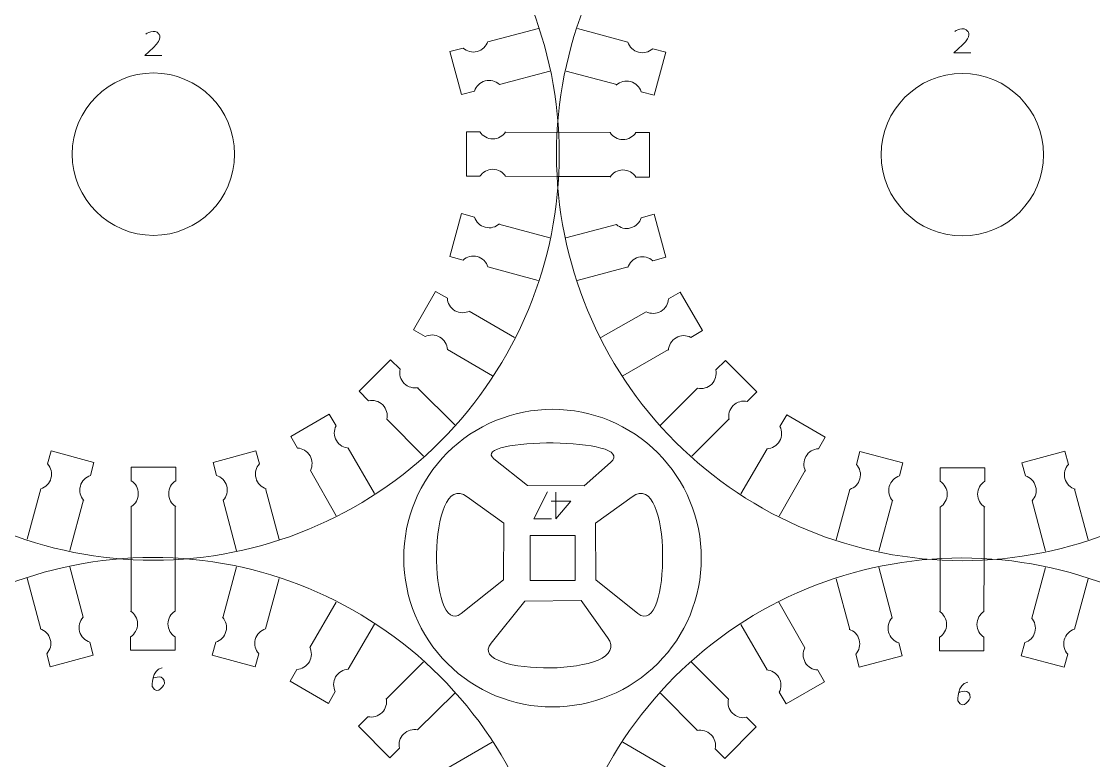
# Model space of a CAD drawing. Header units: centimetres. Extents: x -25 to 25, y -32.5 to 32.5.
# Drawn here: x 11.16 to 18.72, y -1.96 to 3.25 of the extents above; entities that cross this region are included whole.
import ezdxf

# ---------------------------------------------------------------- set-up
doc = ezdxf.new("R2010")
doc.units = ezdxf.units.CM
doc.header["$MEASUREMENT"] = 0
doc.layers.add('Capa 1', color=7, linetype='Continuous')

msp = doc.modelspace()

# ---------------------------------------------------------------- linework, layer by layer
at = {"layer": 'Capa 1', "color": 250, "lineweight": 9}
for points, knots in [([(12.09307, 5.1709), (12.85133, 5.17138), (13.57871, 4.87063), (14.11522, 4.33479), (14.11522, 4.33479), (14.65173, 3.79897), (14.9534, 3.06833), (14.95388, 2.31009), (14.95388, 2.31009), (14.95437, 1.55183), (14.65361, 0.82444), (14.11779, 0.28793), (14.11779, 0.28793), (13.58195, -0.24857), (12.85133, -0.55025), (12.09307, -0.55074), (12.09307, -0.55074), (11.33481, -0.55122), (10.60743, -0.25045), (10.07092, 0.28537), (10.07092, 0.28537), (9.53441, 0.82119), (9.23274, 1.55183), (9.23226, 2.31009), (9.23226, 2.31009), (9.23179, 3.06833), (9.53253, 3.79573), (10.06837, 4.33224), (10.06837, 4.33224), (10.60419, 4.86875), (11.33481, 5.17042), (12.09307, 5.1709)], [0, 0, 0, 0, 0.1111111, 0.1111111, 0.1111111, 0.1111111, 0.2222222, 0.2222222, 0.2222222, 0.2222222, 0.3333333, 0.3333333, 0.3333333, 0.3333333, 0.4444444, 0.4444444, 0.4444444, 0.4444444, 0.5555556, 0.5555556, 0.5555556, 0.5555556, 0.6666667, 0.6666667, 0.6666667, 0.6666667, 0.7777778, 0.7777778, 0.7777778, 0.7777778, 1, 1, 1, 1]), ([(17.7953, 5.16734), (18.55356, 5.16782), (19.28094, 4.86707), (19.81745, 4.33123), (19.81745, 4.33123), (20.35396, 3.79541), (20.65563, 3.06477), (20.65611, 2.30653), (20.65611, 2.30653), (20.6566, 1.54827), (20.35584, 0.82089), (19.82001, 0.28438), (19.82001, 0.28438), (19.28418, -0.25213), (18.55356, -0.5538), (17.7953, -0.5543), (17.7953, -0.5543), (17.03704, -0.55478), (16.30966, -0.25401), (15.77315, 0.28181), (15.77315, 0.28181), (15.23664, 0.81763), (14.93497, 1.54827), (14.93449, 2.30653), (14.93449, 2.30653), (14.93401, 3.06477), (15.23476, 3.79217), (15.7706, 4.32868), (15.7706, 4.32868), (16.30642, 4.86519), (17.03704, 5.16686), (17.7953, 5.16734)], [0, 0, 0, 0, 0.1111111, 0.1111111, 0.1111111, 0.1111111, 0.2222222, 0.2222222, 0.2222222, 0.2222222, 0.3333333, 0.3333333, 0.3333333, 0.3333333, 0.4444444, 0.4444444, 0.4444444, 0.4444444, 0.5555556, 0.5555556, 0.5555556, 0.5555556, 0.6666667, 0.6666667, 0.6666667, 0.6666667, 0.7777778, 0.7777778, 0.7777778, 0.7777778, 1, 1, 1, 1]), ([(14.45078, 3.10486), (14.43998, 3.07106), (14.41276, 3.04328), (14.37594, 3.03342), (14.37594, 3.03342), (14.33913, 3.02355), (14.30166, 3.034), (14.27542, 3.05788)], [0, 0, 0, 0, 0.3333333, 0.3333333, 0.3333333, 0.3333333, 1, 1, 1, 1]), ([(15.43721, 3.09988), (15.448, 3.06608), (15.47523, 3.0383), (15.51205, 3.02843), (15.51205, 3.02843), (15.54886, 3.01857), (15.58633, 3.02901), (15.61257, 3.05289)], [0, 0, 0, 0, 0.3333333, 0.3333333, 0.3333333, 0.3333333, 1, 1, 1, 1]), ([(14.35653, 2.75507), (14.35653, 2.75507), (14.26452, 2.73029), (14.26452, 2.73029), (14.26452, 2.73029), (14.26452, 2.73029), (14.18335, 3.03321), (14.18335, 3.03321), (14.18335, 3.03321), (14.18335, 3.03321), (14.27542, 3.05788), (14.27542, 3.05788)], [0, 0, 0, 0, 0.25, 0.25, 0.25, 0.25, 0.5, 0.5, 0.5, 0.5, 1, 1, 1, 1]), ([(15.61259, 3.05289), (15.61259, 3.05289), (15.70466, 3.02833), (15.70466, 3.02833), (15.70466, 3.02833), (15.70466, 3.02833), (15.6235, 2.72542), (15.6235, 2.72542), (15.6235, 2.72542), (15.6235, 2.72542), (15.53143, 2.75009), (15.53143, 2.75009)], [0, 0, 0, 0, 0.25, 0.25, 0.25, 0.25, 0.5, 0.5, 0.5, 0.5, 1, 1, 1, 1]), ([(11.52091, 2.31007), (11.52091, 1.99408), (11.77707, 1.73792), (12.09306, 1.73792), (12.09306, 1.73792), (12.40906, 1.73791), (12.66523, 1.99408), (12.66523, 2.31007), (12.66523, 2.31007), (12.66524, 2.62607), (12.40906, 2.88223), (12.09307, 2.88223), (12.09307, 2.88223), (11.77707, 2.88224), (11.52091, 2.62607), (11.52091, 2.31007)], [0, 0, 0, 0, 0.2, 0.2, 0.2, 0.2, 0.4, 0.4, 0.4, 0.4, 0.6, 0.6, 0.6, 0.6, 1, 1, 1, 1]), ([(17.22313, 2.30651), (17.22313, 1.99052), (17.47929, 1.73437), (17.79529, 1.73437), (17.79529, 1.73437), (18.11128, 1.73435), (18.36745, 1.99052), (18.36745, 2.30651), (18.36745, 2.30651), (18.36746, 2.62252), (18.11128, 2.87867), (17.7953, 2.87867), (17.7953, 2.87867), (17.47929, 2.87868), (17.22313, 2.62252), (17.22313, 2.30651)], [0, 0, 0, 0, 0.2, 0.2, 0.2, 0.2, 0.4, 0.4, 0.4, 0.4, 0.6, 0.6, 0.6, 0.6, 1, 1, 1, 1]), ([(14.53191, 2.80206), (14.50566, 2.82594), (14.4682, 2.83638), (14.43138, 2.82652), (14.43138, 2.82652), (14.39457, 2.81665), (14.36734, 2.78887), (14.35655, 2.75507)], [0, 0, 0, 0, 0.3333333, 0.3333333, 0.3333333, 0.3333333, 1, 1, 1, 1]), ([(15.35608, 2.79707), (15.38232, 2.82095), (15.41979, 2.8314), (15.45661, 2.82153), (15.45661, 2.82153), (15.49342, 2.81167), (15.52065, 2.78389), (15.53143, 2.75009)], [0, 0, 0, 0, 0.3333333, 0.3333333, 0.3333333, 0.3333333, 1, 1, 1, 1]), ([(14.39458, 2.15408), (14.39458, 2.15408), (14.29929, 2.15396), (14.29929, 2.15396), (14.29929, 2.15396), (14.29929, 2.15396), (14.29929, 2.46756), (14.29929, 2.46756), (14.29929, 2.46756), (14.29929, 2.46756), (14.3946, 2.46756), (14.3946, 2.46756)], [0, 0, 0, 0, 0.25, 0.25, 0.25, 0.25, 0.5, 0.5, 0.5, 0.5, 1, 1, 1, 1]), ([(14.57614, 2.46756), (14.55697, 2.43771), (14.52348, 2.41792), (14.48537, 2.41792), (14.48537, 2.41792), (14.44726, 2.41792), (14.41376, 2.43771), (14.3946, 2.46756)], [0, 0, 0, 0, 0.3333333, 0.3333333, 0.3333333, 0.3333333, 1, 1, 1, 1]), ([(15.31223, 2.46253), (15.3314, 2.43267), (15.36489, 2.41288), (15.403, 2.41288), (15.403, 2.41288), (15.44111, 2.41288), (15.47461, 2.43267), (15.49377, 2.46253)], [0, 0, 0, 0, 0.3333333, 0.3333333, 0.3333333, 0.3333333, 1, 1, 1, 1]), ([(15.49379, 2.46253), (15.49379, 2.46253), (15.58908, 2.46264), (15.58908, 2.46264), (15.58908, 2.46264), (15.58908, 2.46264), (15.58908, 2.14904), (15.58908, 2.14904), (15.58908, 2.14904), (15.58908, 2.14904), (15.49377, 2.14904), (15.49377, 2.14904)], [0, 0, 0, 0, 0.25, 0.25, 0.25, 0.25, 0.5, 0.5, 0.5, 0.5, 1, 1, 1, 1]), ([(14.57614, 2.15408), (14.55697, 2.18393), (14.52348, 2.20372), (14.48537, 2.20372), (14.48537, 2.20372), (14.44726, 2.20372), (14.41376, 2.18393), (14.3946, 2.15408)], [0, 0, 0, 0, 0.3333333, 0.3333333, 0.3333333, 0.3333333, 1, 1, 1, 1]), ([(15.31223, 2.14904), (15.3314, 2.1789), (15.36489, 2.19869), (15.403, 2.19869), (15.403, 2.19869), (15.44111, 2.19869), (15.47461, 2.1789), (15.49377, 2.14904)], [0, 0, 0, 0, 0.3333333, 0.3333333, 0.3333333, 0.3333333, 1, 1, 1, 1]), ([(14.27578, 1.56372), (14.27578, 1.56372), (14.18371, 1.58827), (14.18371, 1.58827), (14.18371, 1.58827), (14.18371, 1.58827), (14.26487, 1.89119), (14.26487, 1.89119), (14.26487, 1.89119), (14.26487, 1.89119), (14.35694, 1.86652), (14.35694, 1.86652)], [0, 0, 0, 0, 0.25, 0.25, 0.25, 0.25, 0.5, 0.5, 0.5, 0.5, 1, 1, 1, 1]), ([(14.53229, 1.81953), (14.50605, 1.79565), (14.46858, 1.78521), (14.43176, 1.79507), (14.43176, 1.79507), (14.39495, 1.80494), (14.36772, 1.83272), (14.35694, 1.86652)], [0, 0, 0, 0, 0.3333333, 0.3333333, 0.3333333, 0.3333333, 1, 1, 1, 1]), ([(15.35646, 1.81455), (15.38271, 1.79067), (15.42017, 1.78022), (15.45699, 1.79009), (15.45699, 1.79009), (15.4938, 1.79995), (15.52103, 1.82773), (15.53182, 1.86153)], [0, 0, 0, 0, 0.3333333, 0.3333333, 0.3333333, 0.3333333, 1, 1, 1, 1]), ([(15.53184, 1.86154), (15.53184, 1.86154), (15.62385, 1.88631), (15.62385, 1.88631), (15.62385, 1.88631), (15.62385, 1.88631), (15.70502, 1.5834), (15.70502, 1.5834), (15.70502, 1.5834), (15.70502, 1.5834), (15.61295, 1.55873), (15.61295, 1.55873)], [0, 0, 0, 0, 0.25, 0.25, 0.25, 0.25, 0.5, 0.5, 0.5, 0.5, 1, 1, 1, 1]), ([(14.45116, 1.51673), (14.44037, 1.55053), (14.41314, 1.57831), (14.37632, 1.58817), (14.37632, 1.58817), (14.33952, 1.59804), (14.30204, 1.58759), (14.2758, 1.56371)], [0, 0, 0, 0, 0.3333333, 0.3333333, 0.3333333, 0.3333333, 1, 1, 1, 1]), ([(15.4376, 1.51174), (15.44839, 1.54554), (15.47561, 1.57332), (15.51243, 1.58319), (15.51243, 1.58319), (15.54924, 1.59305), (15.58672, 1.58261), (15.61295, 1.55873)], [0, 0, 0, 0, 0.3333333, 0.3333333, 0.3333333, 0.3333333, 1, 1, 1, 1]), ([(14.00823, 1.02423), (14.00823, 1.02423), (13.92565, 1.07177), (13.92565, 1.07177), (13.92565, 1.07177), (13.92565, 1.07177), (14.08245, 1.34336), (14.08245, 1.34336), (14.08245, 1.34336), (14.08245, 1.34336), (14.16499, 1.2957), (14.16499, 1.2957)], [0, 0, 0, 0, 0.25, 0.25, 0.25, 0.25, 0.5, 0.5, 0.5, 0.5, 1, 1, 1, 1]), ([(14.32221, 1.20493), (14.29068, 1.18866), (14.25179, 1.18827), (14.21878, 1.20732), (14.21878, 1.20732), (14.18578, 1.22638), (14.16666, 1.26026), (14.16499, 1.2957)], [0, 0, 0, 0, 0.3333333, 0.3333333, 0.3333333, 0.3333333, 1, 1, 1, 1]), ([(15.56689, 1.20009), (15.59843, 1.18382), (15.63732, 1.18343), (15.67033, 1.20249), (15.67033, 1.20249), (15.70333, 1.22154), (15.72245, 1.25542), (15.72412, 1.29086)], [0, 0, 0, 0, 0.3333333, 0.3333333, 0.3333333, 0.3333333, 1, 1, 1, 1]), ([(15.72413, 1.29087), (15.72413, 1.29087), (15.8066, 1.33862), (15.8066, 1.33862), (15.8066, 1.33862), (15.8066, 1.33862), (15.9634, 1.06703), (15.9634, 1.06703), (15.9634, 1.06703), (15.9634, 1.06703), (15.88086, 1.01938), (15.88086, 1.01938)], [0, 0, 0, 0, 0.25, 0.25, 0.25, 0.25, 0.5, 0.5, 0.5, 0.5, 1, 1, 1, 1]), ([(14.16547, 0.93344), (14.1638, 0.96889), (14.14469, 1.00277), (14.11168, 1.02182), (14.11168, 1.02182), (14.07868, 1.04088), (14.03978, 1.04049), (14.00825, 1.02421)], [0, 0, 0, 0, 0.3333333, 0.3333333, 0.3333333, 0.3333333, 1, 1, 1, 1]), ([(15.72364, 0.92861), (15.72531, 0.96405), (15.74442, 0.99793), (15.77743, 1.01699), (15.77743, 1.01699), (15.81043, 1.03604), (15.84933, 1.03565), (15.88086, 1.01938)], [0, 0, 0, 0, 0.3333333, 0.3333333, 0.3333333, 0.3333333, 1, 1, 1, 1]), ([(13.61017, 0.57236), (13.61017, 0.57236), (13.54271, 0.63966), (13.54271, 0.63966), (13.54271, 0.63966), (13.54271, 0.63966), (13.76446, 0.86141), (13.76446, 0.86141), (13.76446, 0.86141), (13.76446, 0.86141), (13.83185, 0.79401), (13.83185, 0.79401)], [0, 0, 0, 0, 0.25, 0.25, 0.25, 0.25, 0.5, 0.5, 0.5, 0.5, 1, 1, 1, 1]), ([(16.05758, 0.78942), (16.05758, 0.78942), (16.12488, 0.85689), (16.12488, 0.85689), (16.12488, 0.85689), (16.12488, 0.85689), (16.34662, 0.63514), (16.34662, 0.63514), (16.34662, 0.63514), (16.34662, 0.63514), (16.27923, 0.56774), (16.27923, 0.56774)], [0, 0, 0, 0, 0.25, 0.25, 0.25, 0.25, 0.5, 0.5, 0.5, 0.5, 1, 1, 1, 1]), ([(13.96022, 0.66564), (13.92556, 0.65809), (13.88788, 0.66777), (13.86093, 0.69473), (13.86093, 0.69473), (13.83399, 0.72167), (13.82429, 0.75935), (13.83185, 0.79401)], [0, 0, 0, 0, 0.3333333, 0.3333333, 0.3333333, 0.3333333, 1, 1, 1, 1]), ([(15.92919, 0.66104), (15.96386, 0.65348), (16.00153, 0.66317), (16.02848, 0.69012), (16.02848, 0.69012), (16.05543, 0.71707), (16.06512, 0.75475), (16.05756, 0.78941)], [0, 0, 0, 0, 0.3333333, 0.3333333, 0.3333333, 0.3333333, 1, 1, 1, 1]), ([(13.73856, 0.44397), (13.74611, 0.47864), (13.73642, 0.51631), (13.70947, 0.54327), (13.70947, 0.54327), (13.68253, 0.57021), (13.64485, 0.57991), (13.61019, 0.57234)], [0, 0, 0, 0, 0.3333333, 0.3333333, 0.3333333, 0.3333333, 1, 1, 1, 1]), ([(16.15086, 0.43937), (16.1433, 0.47404), (16.15299, 0.51171), (16.17994, 0.53866), (16.17994, 0.53866), (16.20689, 0.56561), (16.24457, 0.5753), (16.27923, 0.56774)], [0, 0, 0, 0, 0.3333333, 0.3333333, 0.3333333, 0.3333333, 1, 1, 1, 1]), ([(13.10872, 0.23892), (13.10872, 0.23892), (13.06098, 0.32138), (13.06098, 0.32138), (13.06098, 0.32138), (13.06098, 0.32138), (13.33256, 0.47818), (13.33256, 0.47818), (13.33256, 0.47818), (13.33256, 0.47818), (13.38022, 0.39564), (13.38022, 0.39564)], [0, 0, 0, 0, 0.25, 0.25, 0.25, 0.25, 0.5, 0.5, 0.5, 0.5, 1, 1, 1, 1]), ([(13.85787, -0.53625), (13.85769, -0.25828), (13.96795, 0.00838), (14.16438, 0.20506), (14.16438, 0.20506), (14.36081, 0.40174), (14.62866, 0.51234), (14.90663, 0.51251), (14.90663, 0.51251), (15.18461, 0.51269), (15.45127, 0.40243), (15.64795, 0.206), (15.64795, 0.206), (15.84463, 0.00957), (15.95523, -0.25828), (15.9554, -0.53625), (15.9554, -0.53625), (15.95558, -0.81423), (15.84532, -1.08089), (15.64889, -1.27757), (15.64889, -1.27757), (15.45246, -1.47425), (15.18461, -1.58485), (14.90663, -1.58502), (14.90663, -1.58502), (14.62866, -1.5852), (14.362, -1.47494), (14.16532, -1.27851), (14.16532, -1.27851), (13.96864, -1.08208), (13.85804, -0.81423), (13.85787, -0.53625)], [0, 0, 0, 0, 0.1111111, 0.1111111, 0.1111111, 0.1111111, 0.2222222, 0.2222222, 0.2222222, 0.2222222, 0.3333333, 0.3333333, 0.3333333, 0.3333333, 0.4444444, 0.4444444, 0.4444444, 0.4444444, 0.5555556, 0.5555556, 0.5555556, 0.5555556, 0.6666667, 0.6666667, 0.6666667, 0.6666667, 0.7777778, 0.7777778, 0.7777778, 0.7777778, 1, 1, 1, 1]), ([(16.50944, 0.39136), (16.50944, 0.39136), (16.55699, 0.47394), (16.55699, 0.47394), (16.55699, 0.47394), (16.55699, 0.47394), (16.82857, 0.31714), (16.82857, 0.31714), (16.82857, 0.31714), (16.82857, 0.31714), (16.78092, 0.2346), (16.78092, 0.2346)], [0, 0, 0, 0, 0.25, 0.25, 0.25, 0.25, 0.5, 0.5, 0.5, 0.5, 1, 1, 1, 1]), ([(13.47099, 0.23842), (13.43555, 0.2401), (13.40167, 0.2592), (13.38261, 0.29221), (13.38261, 0.29221), (13.36356, 0.32521), (13.36394, 0.36412), (13.38022, 0.39564)], [0, 0, 0, 0, 0.3333333, 0.3333333, 0.3333333, 0.3333333, 1, 1, 1, 1]), ([(16.41866, 0.23412), (16.4541, 0.2358), (16.48798, 0.25491), (16.50704, 0.28792), (16.50704, 0.28792), (16.52609, 0.32092), (16.52571, 0.35982), (16.50943, 0.39134)], [0, 0, 0, 0, 0.3333333, 0.3333333, 0.3333333, 0.3333333, 1, 1, 1, 1]), ([(15.12887, -0.02712), (15.12887, -0.02712), (15.3155, 0.13779), (15.3155, 0.13779), (15.3155, 0.13779), (15.5217, 0.32), (14.30698, 0.31274), (14.49369, 0.16403), (14.49369, 0.16403), (14.49369, 0.16403), (14.73099, -0.02498), (14.73099, -0.02498), (14.73099, -0.02498), (14.73099, -0.02498), (15.12887, -0.02712), (15.12887, -0.02712)], [0, 0, 0, 0, 0.2, 0.2, 0.2, 0.2, 0.4, 0.4, 0.4, 0.4, 0.6, 0.6, 0.6, 0.6, 1, 1, 1, 1]), ([(13.1995, 0.08168), (13.21578, 0.11321), (13.21617, 0.1521), (13.19711, 0.18511), (13.19711, 0.18511), (13.17806, 0.21811), (13.14417, 0.23723), (13.10873, 0.2389)], [0, 0, 0, 0, 0.3333333, 0.3333333, 0.3333333, 0.3333333, 1, 1, 1, 1]), ([(16.69015, 0.07738), (16.67387, 0.10891), (16.67348, 0.14781), (16.69254, 0.18082), (16.69254, 0.18082), (16.71159, 0.21382), (16.74548, 0.23293), (16.78092, 0.2346)], [0, 0, 0, 0, 0.3333333, 0.3333333, 0.3333333, 0.3333333, 1, 1, 1, 1]), ([(11.34671, 0.12737), (11.34671, 0.12737), (11.37126, 0.21945), (11.37126, 0.21945), (11.37126, 0.21945), (11.37126, 0.21945), (11.67418, 0.13828), (11.67418, 0.13828), (11.67418, 0.13828), (11.67418, 0.13828), (11.64951, 0.04622), (11.64951, 0.04622)], [0, 0, 0, 0, 0.25, 0.25, 0.25, 0.25, 0.5, 0.5, 0.5, 0.5, 1, 1, 1, 1]), ([(12.53806, 0.04662), (12.53806, 0.04662), (12.51328, 0.13863), (12.51328, 0.13863), (12.51328, 0.13863), (12.51328, 0.13863), (12.8162, 0.2198), (12.8162, 0.2198), (12.8162, 0.2198), (12.8162, 0.2198), (12.84087, 0.12774), (12.84087, 0.12774)], [0, 0, 0, 0, 0.25, 0.25, 0.25, 0.25, 0.5, 0.5, 0.5, 0.5, 1, 1, 1, 1]), ([(17.04894, 0.12382), (17.04894, 0.12382), (17.07349, 0.21589), (17.07349, 0.21589), (17.07349, 0.21589), (17.07349, 0.21589), (17.3764, 0.13472), (17.3764, 0.13472), (17.3764, 0.13472), (17.3764, 0.13472), (17.35173, 0.04266), (17.35173, 0.04266)], [0, 0, 0, 0, 0.25, 0.25, 0.25, 0.25, 0.5, 0.5, 0.5, 0.5, 1, 1, 1, 1]), ([(18.24028, 0.04306), (18.24028, 0.04306), (18.21551, 0.13508), (18.21551, 0.13508), (18.21551, 0.13508), (18.21551, 0.13508), (18.51842, 0.21624), (18.51842, 0.21624), (18.51842, 0.21624), (18.51842, 0.21624), (18.54309, 0.12418), (18.54309, 0.12418)], [0, 0, 0, 0, 0.25, 0.25, 0.25, 0.25, 0.5, 0.5, 0.5, 0.5, 1, 1, 1, 1]), ([(11.29972, -0.048), (11.33352, -0.03721), (11.3613, -0.00999), (11.37117, 0.02683), (11.37117, 0.02683), (11.38103, 0.06364), (11.37059, 0.10112), (11.34671, 0.12735)], [0, 0, 0, 0, 0.3333333, 0.3333333, 0.3333333, 0.3333333, 1, 1, 1, 1]), ([(11.93707, 0.00857), (11.93707, 0.00857), (11.93695, 0.10387), (11.93695, 0.10387), (11.93695, 0.10387), (11.93695, 0.10387), (12.25055, 0.10387), (12.25055, 0.10387), (12.25055, 0.10387), (12.25055, 0.10387), (12.25055, 0.00855), (12.25055, 0.00855)], [0, 0, 0, 0, 0.25, 0.25, 0.25, 0.25, 0.5, 0.5, 0.5, 0.5, 1, 1, 1, 1]), ([(12.88785, -0.04762), (12.85405, -0.03683), (12.82627, -0.0096), (12.81641, 0.02721), (12.81641, 0.02721), (12.80654, 0.06402), (12.81699, 0.1015), (12.84087, 0.12774)], [0, 0, 0, 0, 0.3333333, 0.3333333, 0.3333333, 0.3333333, 1, 1, 1, 1]), ([(14.56332, -0.29081), (14.56332, -0.29081), (14.3047, -0.10418), (14.3047, -0.10418), (14.3047, -0.10418), (14.01896, 0.10202), (14.03034, -1.11271), (14.26355, -0.92599), (14.26355, -0.92599), (14.26355, -0.92599), (14.55996, -0.68869), (14.55996, -0.68869), (14.55996, -0.68869), (14.55996, -0.68869), (14.56332, -0.29081), (14.56332, -0.29081)], [0, 0, 0, 0, 0.2, 0.2, 0.2, 0.2, 0.4, 0.4, 0.4, 0.4, 0.6, 0.6, 0.6, 0.6, 1, 1, 1, 1]), ([(15.20892, -0.29081), (15.20892, -0.29081), (15.46754, -0.10418), (15.46754, -0.10418), (15.46754, -0.10418), (15.75328, 0.10202), (15.7419, -1.11271), (15.50869, -0.92599), (15.50869, -0.92599), (15.50869, -0.92599), (15.21228, -0.68869), (15.21228, -0.68869), (15.21228, -0.68869), (15.21228, -0.68869), (15.20892, -0.29081), (15.20892, -0.29081)], [0, 0, 0, 0, 0.2, 0.2, 0.2, 0.2, 0.4, 0.4, 0.4, 0.4, 0.6, 0.6, 0.6, 0.6, 1, 1, 1, 1]), ([(17.00194, -0.05156), (17.03575, -0.04077), (17.06353, -0.01354), (17.07339, 0.02327), (17.07339, 0.02327), (17.08325, 0.06008), (17.07281, 0.09756), (17.04893, 0.12379)], [0, 0, 0, 0, 0.3333333, 0.3333333, 0.3333333, 0.3333333, 1, 1, 1, 1]), ([(17.63929, 0.00502), (17.63929, 0.00502), (17.63918, 0.10031), (17.63918, 0.10031), (17.63918, 0.10031), (17.63918, 0.10031), (17.95278, 0.10031), (17.95278, 0.10031), (17.95278, 0.10031), (17.95278, 0.10031), (17.95278, 0.005), (17.95278, 0.005)], [0, 0, 0, 0, 0.25, 0.25, 0.25, 0.25, 0.5, 0.5, 0.5, 0.5, 1, 1, 1, 1]), ([(18.59008, -0.05118), (18.55628, -0.04039), (18.5285, -0.01316), (18.51863, 0.02366), (18.51863, 0.02366), (18.50877, 0.06046), (18.51921, 0.09794), (18.54309, 0.12418)], [0, 0, 0, 0, 0.3333333, 0.3333333, 0.3333333, 0.3333333, 1, 1, 1, 1]), ([(11.60252, -0.12914), (11.57864, -0.10289), (11.5682, -0.06543), (11.57806, -0.02861), (11.57806, -0.02861), (11.58793, 0.0082), (11.61571, 0.03544), (11.64951, 0.04622)], [0, 0, 0, 0, 0.3333333, 0.3333333, 0.3333333, 0.3333333, 1, 1, 1, 1]), ([(11.93707, -0.17299), (11.96693, -0.15382), (11.98671, -0.12033), (11.98671, -0.08221), (11.98671, -0.08221), (11.98671, -0.04411), (11.96693, -0.01061), (11.93707, 0.00855)], [0, 0, 0, 0, 0.3333333, 0.3333333, 0.3333333, 0.3333333, 1, 1, 1, 1]), ([(12.25055, -0.17299), (12.2207, -0.15382), (12.20091, -0.12033), (12.20091, -0.08221), (12.20091, -0.08221), (12.20091, -0.04411), (12.2207, -0.01061), (12.25055, 0.00855)], [0, 0, 0, 0, 0.3333333, 0.3333333, 0.3333333, 0.3333333, 1, 1, 1, 1]), ([(12.58505, -0.12876), (12.60893, -0.10251), (12.61937, -0.06504), (12.60951, -0.02823), (12.60951, -0.02823), (12.59965, 0.00858), (12.57186, 0.03582), (12.53806, 0.0466)], [0, 0, 0, 0, 0.3333333, 0.3333333, 0.3333333, 0.3333333, 1, 1, 1, 1]), ([(17.30475, -0.1327), (17.28087, -0.10645), (17.27042, -0.06898), (17.28029, -0.03217), (17.28029, -0.03217), (17.29015, 0.00464), (17.31793, 0.03188), (17.35173, 0.04266)], [0, 0, 0, 0, 0.3333333, 0.3333333, 0.3333333, 0.3333333, 1, 1, 1, 1]), ([(17.63929, -0.17655), (17.66915, -0.15737), (17.68894, -0.12389), (17.68894, -0.08577), (17.68894, -0.08577), (17.68894, -0.04766), (17.66915, -0.01417), (17.63929, 0.005)], [0, 0, 0, 0, 0.3333333, 0.3333333, 0.3333333, 0.3333333, 1, 1, 1, 1]), ([(17.95278, -0.17655), (17.92292, -0.15737), (17.90314, -0.12389), (17.90314, -0.08577), (17.90314, -0.08577), (17.90314, -0.04766), (17.92292, -0.01417), (17.95278, 0.005)], [0, 0, 0, 0, 0.3333333, 0.3333333, 0.3333333, 0.3333333, 1, 1, 1, 1]), ([(18.28728, -0.13232), (18.31115, -0.10607), (18.3216, -0.0686), (18.31173, -0.03178), (18.31173, -0.03178), (18.30187, 0.00502), (18.27409, 0.03226), (18.24029, 0.04304)], [0, 0, 0, 0, 0.3333333, 0.3333333, 0.3333333, 0.3333333, 1, 1, 1, 1]), ([(15.06531, -0.69493), (15.06531, -0.69493), (14.74795, -0.69493), (14.74795, -0.69493), (14.74795, -0.69493), (14.74795, -0.69493), (14.74795, -0.37758), (14.74795, -0.37758), (14.74795, -0.37758), (14.74795, -0.37758), (15.06531, -0.37758), (15.06531, -0.37758), (15.06531, -0.37758), (15.06531, -0.37758), (15.06531, -0.69493), (15.06531, -0.69493)], [0, 0, 0, 0, 0.2, 0.2, 0.2, 0.2, 0.4, 0.4, 0.4, 0.4, 0.6, 0.6, 0.6, 0.6, 1, 1, 1, 1]), ([(12.08951, -0.53133), (12.84777, -0.53085), (13.57516, -0.8316), (14.11167, -1.36744), (14.11167, -1.36744), (14.64817, -1.90326), (14.94984, -2.6339), (14.95032, -3.39214), (14.95032, -3.39214), (14.95082, -4.1504), (14.65005, -4.87778), (14.11423, -5.41429), (14.11423, -5.41429), (13.57839, -5.9508), (12.84777, -6.25247), (12.08951, -6.25297), (12.08951, -6.25297), (11.33126, -6.25344), (10.60387, -5.95268), (10.06736, -5.41686), (10.06736, -5.41686), (9.53086, -4.88103), (9.22918, -4.1504), (9.22871, -3.39214), (9.22871, -3.39214), (9.22823, -2.6339), (9.52898, -1.9065), (10.06481, -1.36999), (10.06481, -1.36999), (10.60064, -0.83348), (11.33126, -0.53181), (12.08951, -0.53133)], [0, 0, 0, 0, 0.1111111, 0.1111111, 0.1111111, 0.1111111, 0.2222222, 0.2222222, 0.2222222, 0.2222222, 0.3333333, 0.3333333, 0.3333333, 0.3333333, 0.4444444, 0.4444444, 0.4444444, 0.4444444, 0.5555556, 0.5555556, 0.5555556, 0.5555556, 0.6666667, 0.6666667, 0.6666667, 0.6666667, 0.7777778, 0.7777778, 0.7777778, 0.7777778, 1, 1, 1, 1]), ([(17.79174, -0.53489), (18.55, -0.53441), (19.27738, -0.83516), (19.81389, -1.37099), (19.81389, -1.37099), (20.3504, -1.90682), (20.65207, -2.63745), (20.65255, -3.3957), (20.65255, -3.3957), (20.65304, -4.15396), (20.35228, -4.88134), (19.81646, -5.41785), (19.81646, -5.41785), (19.28062, -5.95436), (18.55, -6.25603), (17.79174, -6.25652), (17.79174, -6.25652), (17.03348, -6.257), (16.3061, -5.95624), (15.76959, -5.42042), (15.76959, -5.42042), (15.23308, -4.88459), (14.93141, -4.15396), (14.93093, -3.3957), (14.93093, -3.3957), (14.93045, -2.63745), (15.2312, -1.91005), (15.76704, -1.37354), (15.76704, -1.37354), (16.30286, -0.83704), (17.03348, -0.53536), (17.79174, -0.53489)], [0, 0, 0, 0, 0.1111111, 0.1111111, 0.1111111, 0.1111111, 0.2222222, 0.2222222, 0.2222222, 0.2222222, 0.3333333, 0.3333333, 0.3333333, 0.3333333, 0.4444444, 0.4444444, 0.4444444, 0.4444444, 0.5555556, 0.5555556, 0.5555556, 0.5555556, 0.6666667, 0.6666667, 0.6666667, 0.6666667, 0.7777778, 0.7777778, 0.7777778, 0.7777778, 1, 1, 1, 1]), ([(15.10836, -0.83586), (15.10836, -0.83586), (15.29499, -1.09447), (15.29499, -1.09447), (15.29499, -1.09447), (15.50119, -1.38022), (14.28647, -1.36883), (14.47318, -1.13562), (14.47318, -1.13562), (14.47318, -1.13562), (14.71049, -0.83921), (14.71049, -0.83921), (14.71049, -0.83921), (14.71049, -0.83921), (15.10836, -0.83586), (15.10836, -0.83586)], [0, 0, 0, 0, 0.2, 0.2, 0.2, 0.2, 0.4, 0.4, 0.4, 0.4, 0.6, 0.6, 0.6, 0.6, 1, 1, 1, 1]), ([(11.59754, -0.95331), (11.57366, -0.97955), (11.56321, -1.01702), (11.57308, -1.05384), (11.57308, -1.05384), (11.58294, -1.09065), (11.61072, -1.11788), (11.64452, -1.12866)], [0, 0, 0, 0, 0.3333333, 0.3333333, 0.3333333, 0.3333333, 1, 1, 1, 1]), ([(11.93203, -0.90907), (11.96189, -0.92825), (11.98168, -0.96173), (11.98168, -0.99985), (11.98168, -0.99985), (11.98168, -1.03796), (11.96189, -1.07145), (11.93203, -1.09062)], [0, 0, 0, 0, 0.3333333, 0.3333333, 0.3333333, 0.3333333, 1, 1, 1, 1]), ([(12.24552, -0.90907), (12.21566, -0.92825), (12.19587, -0.96173), (12.19587, -0.99985), (12.19587, -0.99985), (12.19587, -1.03796), (12.21566, -1.07145), (12.24552, -1.09062)], [0, 0, 0, 0, 0.3333333, 0.3333333, 0.3333333, 0.3333333, 1, 1, 1, 1]), ([(12.58007, -0.95292), (12.60394, -0.97917), (12.61439, -1.01664), (12.60452, -1.05346), (12.60452, -1.05346), (12.59466, -1.09026), (12.56688, -1.1175), (12.53308, -1.12828)], [0, 0, 0, 0, 0.3333333, 0.3333333, 0.3333333, 0.3333333, 1, 1, 1, 1]), ([(17.29976, -0.95686), (17.27589, -0.98311), (17.26544, -1.02058), (17.27531, -1.0574), (17.27531, -1.0574), (17.28517, -1.0942), (17.31295, -1.12144), (17.34675, -1.13222)], [0, 0, 0, 0, 0.3333333, 0.3333333, 0.3333333, 0.3333333, 1, 1, 1, 1]), ([(17.63426, -0.91263), (17.66412, -0.9318), (17.6839, -0.96529), (17.6839, -1.00341), (17.6839, -1.00341), (17.6839, -1.04151), (17.66412, -1.07501), (17.63426, -1.09417)], [0, 0, 0, 0, 0.3333333, 0.3333333, 0.3333333, 0.3333333, 1, 1, 1, 1]), ([(17.94774, -0.91263), (17.91789, -0.9318), (17.8981, -0.96529), (17.8981, -1.00341), (17.8981, -1.00341), (17.8981, -1.04151), (17.91789, -1.07501), (17.94774, -1.09417)], [0, 0, 0, 0, 0.3333333, 0.3333333, 0.3333333, 0.3333333, 1, 1, 1, 1]), ([(18.28229, -0.95648), (18.30617, -0.98273), (18.31661, -1.0202), (18.30675, -1.05701), (18.30675, -1.05701), (18.29689, -1.09382), (18.2691, -1.12106), (18.23531, -1.13184)], [0, 0, 0, 0, 0.3333333, 0.3333333, 0.3333333, 0.3333333, 1, 1, 1, 1]), ([(11.29473, -1.03444), (11.32854, -1.04523), (11.35632, -1.07246), (11.36618, -1.10928), (11.36618, -1.10928), (11.37604, -1.14608), (11.3656, -1.18356), (11.34172, -1.2098)], [0, 0, 0, 0, 0.3333333, 0.3333333, 0.3333333, 0.3333333, 1, 1, 1, 1]), ([(12.88287, -1.03406), (12.84907, -1.04485), (12.82129, -1.07208), (12.81142, -1.10889), (12.81142, -1.10889), (12.80156, -1.1457), (12.812, -1.18318), (12.83588, -1.20942)], [0, 0, 0, 0, 0.3333333, 0.3333333, 0.3333333, 0.3333333, 1, 1, 1, 1]), ([(16.99696, -1.038), (17.03076, -1.04879), (17.05854, -1.07602), (17.06841, -1.11283), (17.06841, -1.11283), (17.07827, -1.14964), (17.06783, -1.18712), (17.04395, -1.21336)], [0, 0, 0, 0, 0.3333333, 0.3333333, 0.3333333, 0.3333333, 1, 1, 1, 1]), ([(18.58509, -1.03762), (18.55129, -1.04841), (18.52351, -1.07563), (18.51365, -1.11245), (18.51365, -1.11245), (18.50379, -1.14926), (18.51423, -1.18674), (18.53811, -1.21297)], [0, 0, 0, 0, 0.3333333, 0.3333333, 0.3333333, 0.3333333, 1, 1, 1, 1]), ([(11.64453, -1.12868), (11.64453, -1.12868), (11.6693, -1.2207), (11.6693, -1.2207), (11.6693, -1.2207), (11.6693, -1.2207), (11.36639, -1.30186), (11.36639, -1.30186), (11.36639, -1.30186), (11.36639, -1.30186), (11.34172, -1.2098), (11.34172, -1.2098)], [0, 0, 0, 0, 0.25, 0.25, 0.25, 0.25, 0.5, 0.5, 0.5, 0.5, 1, 1, 1, 1]), ([(12.24552, -1.09064), (12.24552, -1.09064), (12.24563, -1.18593), (12.24563, -1.18593), (12.24563, -1.18593), (12.24563, -1.18593), (11.93203, -1.18593), (11.93203, -1.18593), (11.93203, -1.18593), (11.93203, -1.18593), (11.93203, -1.09062), (11.93203, -1.09062)], [0, 0, 0, 0, 0.25, 0.25, 0.25, 0.25, 0.5, 0.5, 0.5, 0.5, 1, 1, 1, 1]), ([(12.83588, -1.20944), (12.83588, -1.20944), (12.81132, -1.30151), (12.81132, -1.30151), (12.81132, -1.30151), (12.81132, -1.30151), (12.50841, -1.22035), (12.50841, -1.22035), (12.50841, -1.22035), (12.50841, -1.22035), (12.53308, -1.12828), (12.53308, -1.12828)], [0, 0, 0, 0, 0.25, 0.25, 0.25, 0.25, 0.5, 0.5, 0.5, 0.5, 1, 1, 1, 1]), ([(17.34675, -1.13224), (17.34675, -1.13224), (17.37153, -1.22426), (17.37153, -1.22426), (17.37153, -1.22426), (17.37153, -1.22426), (17.06862, -1.30542), (17.06862, -1.30542), (17.06862, -1.30542), (17.06862, -1.30542), (17.04395, -1.21336), (17.04395, -1.21336)], [0, 0, 0, 0, 0.25, 0.25, 0.25, 0.25, 0.5, 0.5, 0.5, 0.5, 1, 1, 1, 1]), ([(17.94774, -1.0942), (17.94774, -1.0942), (17.94786, -1.18949), (17.94786, -1.18949), (17.94786, -1.18949), (17.94786, -1.18949), (17.63426, -1.18949), (17.63426, -1.18949), (17.63426, -1.18949), (17.63426, -1.18949), (17.63426, -1.09417), (17.63426, -1.09417)], [0, 0, 0, 0, 0.25, 0.25, 0.25, 0.25, 0.5, 0.5, 0.5, 0.5, 1, 1, 1, 1]), ([(18.5381, -1.21299), (18.5381, -1.21299), (18.51355, -1.30507), (18.51355, -1.30507), (18.51355, -1.30507), (18.51355, -1.30507), (18.21064, -1.2239), (18.21064, -1.2239), (18.21064, -1.2239), (18.21064, -1.2239), (18.23531, -1.13184), (18.23531, -1.13184)], [0, 0, 0, 0, 0.25, 0.25, 0.25, 0.25, 0.5, 0.5, 0.5, 0.5, 1, 1, 1, 1]), ([(13.19467, -1.163), (13.21094, -1.19453), (13.21133, -1.23343), (13.19227, -1.26644), (13.19227, -1.26644), (13.17322, -1.29944), (13.13933, -1.31856), (13.1039, -1.32022)], [0, 0, 0, 0, 0.3333333, 0.3333333, 0.3333333, 0.3333333, 1, 1, 1, 1]), ([(16.68531, -1.1673), (16.66904, -1.19883), (16.66865, -1.23773), (16.6877, -1.27073), (16.6877, -1.27073), (16.70676, -1.30374), (16.74064, -1.32285), (16.77608, -1.32452)], [0, 0, 0, 0, 0.3333333, 0.3333333, 0.3333333, 0.3333333, 1, 1, 1, 1]), ([(13.37537, -1.47698), (13.37537, -1.47698), (13.32782, -1.55956), (13.32782, -1.55956), (13.32782, -1.55956), (13.32782, -1.55956), (13.05624, -1.40277), (13.05624, -1.40277), (13.05624, -1.40277), (13.05624, -1.40277), (13.1039, -1.32022), (13.1039, -1.32022)], [0, 0, 0, 0, 0.25, 0.25, 0.25, 0.25, 0.5, 0.5, 0.5, 0.5, 1, 1, 1, 1]), ([(13.46615, -1.31974), (13.43071, -1.32142), (13.39683, -1.34053), (13.37777, -1.37354), (13.37777, -1.37354), (13.35872, -1.40654), (13.35911, -1.44544), (13.37538, -1.47696)], [0, 0, 0, 0, 0.3333333, 0.3333333, 0.3333333, 0.3333333, 1, 1, 1, 1]), ([(16.41382, -1.32404), (16.44927, -1.32572), (16.48315, -1.34482), (16.5022, -1.37783), (16.5022, -1.37783), (16.52126, -1.41083), (16.52087, -1.44974), (16.50459, -1.48126)], [0, 0, 0, 0, 0.3333333, 0.3333333, 0.3333333, 0.3333333, 1, 1, 1, 1]), ([(16.77609, -1.32454), (16.77609, -1.32454), (16.82383, -1.407), (16.82383, -1.407), (16.82383, -1.407), (16.82383, -1.407), (16.55225, -1.5638), (16.55225, -1.5638), (16.55225, -1.5638), (16.55225, -1.5638), (16.50459, -1.48126), (16.50459, -1.48126)], [0, 0, 0, 0, 0.25, 0.25, 0.25, 0.25, 0.5, 0.5, 0.5, 0.5, 1, 1, 1, 1]), ([(13.73396, -1.52499), (13.74151, -1.55966), (13.73182, -1.59733), (13.70487, -1.62428), (13.70487, -1.62428), (13.67792, -1.65123), (13.64025, -1.66093), (13.60558, -1.65336)], [0, 0, 0, 0, 0.3333333, 0.3333333, 0.3333333, 0.3333333, 1, 1, 1, 1]), ([(16.14626, -1.5296), (16.1387, -1.56426), (16.14839, -1.60193), (16.17534, -1.62889), (16.17534, -1.62889), (16.20229, -1.65583), (16.23996, -1.66553), (16.27463, -1.65797)], [0, 0, 0, 0, 0.3333333, 0.3333333, 0.3333333, 0.3333333, 1, 1, 1, 1]), ([(13.82724, -1.87504), (13.82724, -1.87504), (13.75994, -1.94251), (13.75994, -1.94251), (13.75994, -1.94251), (13.75994, -1.94251), (13.53819, -1.72076), (13.53819, -1.72076), (13.53819, -1.72076), (13.53819, -1.72076), (13.60558, -1.65336), (13.60558, -1.65336)], [0, 0, 0, 0, 0.25, 0.25, 0.25, 0.25, 0.5, 0.5, 0.5, 0.5, 1, 1, 1, 1]), ([(16.27464, -1.65798), (16.27464, -1.65798), (16.3421, -1.72528), (16.3421, -1.72528), (16.3421, -1.72528), (16.3421, -1.72528), (16.12035, -1.94703), (16.12035, -1.94703), (16.12035, -1.94703), (16.12035, -1.94703), (16.05296, -1.87963), (16.05296, -1.87963)], [0, 0, 0, 0, 0.25, 0.25, 0.25, 0.25, 0.5, 0.5, 0.5, 0.5, 1, 1, 1, 1]), ([(13.95562, -1.74666), (13.92095, -1.7391), (13.88328, -1.74879), (13.85633, -1.77575), (13.85633, -1.77575), (13.82938, -1.80269), (13.81969, -1.84037), (13.82725, -1.87503)], [0, 0, 0, 0, 0.3333333, 0.3333333, 0.3333333, 0.3333333, 1, 1, 1, 1]), ([(15.92459, -1.75126), (15.95926, -1.74371), (15.99693, -1.7534), (16.02388, -1.78035), (16.02388, -1.78035), (16.05083, -1.80729), (16.06052, -1.84497), (16.05296, -1.87963)], [0, 0, 0, 0, 0.3333333, 0.3333333, 0.3333333, 0.3333333, 1, 1, 1, 1])]:
    msp.add_open_spline(points, degree=3, knots=knots, dxfattribs=at)
at = {"layer": 'Capa 1', "color": 240, "lineweight": 9}
for points, knots in [([(12.0395, 3.1564), (12.0395, 3.1564), (12.10382, 3.19885), (12.13207, 3.1564), (12.13207, 3.1564), (12.13207, 3.1564), (12.16424, 3.12425), (12.09351, 3.06252)], [0, 0, 0, 0, 0.3333333, 0.3333333, 0.3333333, 0.3333333, 1, 1, 1, 1]), ([(17.74172, 3.17475), (17.74172, 3.17475), (17.80604, 3.2172), (17.8343, 3.17475), (17.8343, 3.17475), (17.8343, 3.17475), (17.86647, 3.1426), (17.79574, 3.08087)], [0, 0, 0, 0, 0.3333333, 0.3333333, 0.3333333, 0.3333333, 1, 1, 1, 1]), ([(12.09351, 3.06252), (12.09351, 3.06252), (12.03309, 3.00595), (12.03309, 3.00595), (12.03309, 3.00595), (12.03309, 3.00595), (12.15306, 3.00595), (12.15306, 3.00595)], [0, 0, 0, 0, 0.3333333, 0.3333333, 0.3333333, 0.3333333, 1, 1, 1, 1]), ([(17.79574, 3.08087), (17.79574, 3.08087), (17.73531, 3.0243), (17.73531, 3.0243), (17.73531, 3.0243), (17.73531, 3.0243), (17.85528, 3.0243), (17.85528, 3.0243)], [0, 0, 0, 0, 0.3333333, 0.3333333, 0.3333333, 0.3333333, 1, 1, 1, 1]), ([(14.89931, -0.25958), (14.89931, -0.25958), (14.77405, -0.25958), (14.77405, -0.25958), (14.77405, -0.25958), (14.77405, -0.25958), (14.87127, -0.07), (14.87127, -0.07)], [0, 0, 0, 0, 0.3333333, 0.3333333, 0.3333333, 0.3333333, 1, 1, 1, 1]), ([(14.89598, -0.13514), (14.89598, -0.13514), (15.03564, -0.13514), (15.03564, -0.13514), (15.03564, -0.13514), (15.03564, -0.13514), (14.93059, -0.25875), (14.93059, -0.25875), (14.93059, -0.25875), (14.93059, -0.25875), (14.92938, -0.07084), (14.92938, -0.07084)], [0, 0, 0, 0, 0.25, 0.25, 0.25, 0.25, 0.5, 0.5, 0.5, 0.5, 1, 1, 1, 1]), ([(12.09255, -1.38098), (12.09255, -1.38098), (12.17526, -1.34868), (12.17132, -1.4193), (12.17132, -1.4193), (12.17132, -1.4193), (12.12736, -1.51629), (12.08334, -1.44007), (12.08334, -1.44007), (12.08334, -1.44007), (12.0794, -1.32452), (12.15421, -1.30878)], [0, 0, 0, 0, 0.25, 0.25, 0.25, 0.25, 0.5, 0.5, 0.5, 0.5, 1, 1, 1, 1]), ([(17.7718, -1.48191), (17.7718, -1.48191), (17.85452, -1.44961), (17.85057, -1.52023), (17.85057, -1.52023), (17.85057, -1.52023), (17.80661, -1.61722), (17.76259, -1.541), (17.76259, -1.541), (17.76259, -1.541), (17.75866, -1.42545), (17.83346, -1.40971)], [0, 0, 0, 0, 0.25, 0.25, 0.25, 0.25, 0.5, 0.5, 0.5, 0.5, 1, 1, 1, 1])]:
    msp.add_open_spline(points, degree=3, knots=knots, dxfattribs=at)
at = {"layer": 'Capa 1', "color": 250, "lineweight": 9}
for points in [[(14.44932, 3.10058), (14.44932, 3.10058), (14.80708, 3.19666), (14.80708, 3.19666)], [(15.08198, 3.1966), (15.08198, 3.1966), (15.43721, 3.09988), (15.43721, 3.09988)], [(14.88791, 2.89591), (14.88791, 2.89591), (14.53191, 2.80206), (14.53191, 2.80206)], [(15.35948, 2.80005), (15.35948, 2.80005), (15.00161, 2.89573), (15.00161, 2.89573)], [(14.57363, 2.46381), (14.57363, 2.46381), (14.94407, 2.46401), (14.94407, 2.46401)], [(14.94407, 2.46401), (14.94407, 2.46401), (15.31223, 2.46253), (15.31223, 2.46253)], [(14.9443, 2.15259), (14.9443, 2.15259), (14.57614, 2.15408), (14.57614, 2.15408)], [(15.31475, 2.1528), (15.31475, 2.1528), (14.9443, 2.15259), (14.9443, 2.15259)], [(14.52889, 1.81655), (14.52889, 1.81655), (14.88676, 1.72088), (14.88676, 1.72088)], [(15.00046, 1.72069), (15.00046, 1.72069), (15.35646, 1.81455), (15.35646, 1.81455)], [(14.80639, 1.42), (14.80639, 1.42), (14.45116, 1.51673), (14.45116, 1.51673)], [(15.43906, 1.51602), (15.43906, 1.51602), (15.08129, 1.41994), (15.08129, 1.41994)], [(14.31816, 1.20293), (14.31816, 1.20293), (14.63907, 1.01789), (14.63907, 1.01789)], [(15.24731, 1.0173), (15.24731, 1.0173), (15.56689, 1.20009), (15.56689, 1.20009)], [(14.48357, 0.74807), (14.48357, 0.74807), (14.16547, 0.93344), (14.16547, 0.93344)], [(15.72394, 0.93312), (15.72394, 0.93312), (15.40323, 0.74772), (15.40323, 0.74772)], [(13.95579, 0.66477), (13.95579, 0.66477), (14.21788, 0.40297), (14.21788, 0.40297)], [(15.66781, 0.40176), (15.66781, 0.40176), (15.92919, 0.66104), (15.92919, 0.66104)], [(13.99784, 0.18259), (13.99784, 0.18259), (13.73856, 0.44397), (13.73856, 0.44397)], [(16.14998, 0.44381), (16.14998, 0.44381), (15.88819, 0.18172), (15.88819, 0.18172)], [(13.46648, 0.23872), (13.46648, 0.23872), (13.65188, -0.08198), (13.65188, -0.08198)], [(16.23329, -0.08397), (16.23329, -0.08397), (16.41866, 0.23412), (16.41866, 0.23412)], [(13.3823, -0.2379), (13.3823, -0.2379), (13.1995, 0.08168), (13.1995, 0.08168)], [(16.68815, 0.08144), (16.68815, 0.08144), (16.50311, -0.23948), (16.50311, -0.23948)], [(11.20299, -0.40324), (11.20299, -0.40324), (11.29972, -0.048), (11.29972, -0.048)], [(12.88357, -0.04616), (12.88357, -0.04616), (12.97965, -0.40393), (12.97965, -0.40393)], [(16.90522, -0.40679), (16.90522, -0.40679), (17.00194, -0.05156), (17.00194, -0.05156)], [(18.5858, -0.04972), (18.5858, -0.04972), (18.68188, -0.40748), (18.68188, -0.40748)], [(11.59955, -0.12574), (11.59955, -0.12574), (11.50387, -0.48361), (11.50387, -0.48361)], [(12.6789, -0.48476), (12.6789, -0.48476), (12.58505, -0.12876), (12.58505, -0.12876)], [(17.30177, -0.12929), (17.30177, -0.12929), (17.20609, -0.48717), (17.20609, -0.48717)], [(18.38113, -0.48832), (18.38113, -0.48832), (18.28728, -0.13232), (18.28728, -0.13232)], [(11.93558, -0.54115), (11.93558, -0.54115), (11.93707, -0.17299), (11.93707, -0.17299)], [(12.2468, -0.17047), (12.2468, -0.17047), (12.24701, -0.54091), (12.24701, -0.54091)], [(17.63781, -0.54471), (17.63781, -0.54471), (17.63929, -0.17655), (17.63929, -0.17655)], [(17.94902, -0.17403), (17.94902, -0.17403), (17.94923, -0.54447), (17.94923, -0.54447)], [(11.50369, -0.5973), (11.50369, -0.5973), (11.59754, -0.95331), (11.59754, -0.95331)], [(11.93579, -0.91159), (11.93579, -0.91159), (11.93558, -0.54115), (11.93558, -0.54115)], [(12.24701, -0.54091), (12.24701, -0.54091), (12.24552, -0.90907), (12.24552, -0.90907)], [(12.58304, -0.95633), (12.58304, -0.95633), (12.67872, -0.59846), (12.67872, -0.59846)], [(17.20591, -0.60086), (17.20591, -0.60086), (17.29976, -0.95686), (17.29976, -0.95686)], [(17.63802, -0.91515), (17.63802, -0.91515), (17.63781, -0.54471), (17.63781, -0.54471)], [(17.94923, -0.54447), (17.94923, -0.54447), (17.94774, -0.91263), (17.94774, -0.91263)], [(18.28527, -0.95989), (18.28527, -0.95989), (18.38094, -0.60201), (18.38094, -0.60201)], [(11.29901, -1.0359), (11.29901, -1.0359), (11.20294, -0.67814), (11.20294, -0.67814)], [(12.97959, -0.67883), (12.97959, -0.67883), (12.88287, -1.03406), (12.88287, -1.03406)], [(17.00124, -1.03946), (17.00124, -1.03946), (16.90516, -0.6817), (16.90516, -0.6817)], [(18.68182, -0.68238), (18.68182, -0.68238), (18.58509, -1.03762), (18.58509, -1.03762)], [(13.19666, -1.16706), (13.19666, -1.16706), (13.3817, -0.84615), (13.3817, -0.84615)], [(16.50252, -0.84772), (16.50252, -0.84772), (16.68531, -1.1673), (16.68531, -1.1673)], [(13.65152, -1.00165), (13.65152, -1.00165), (13.46615, -1.31974), (13.46615, -1.31974)], [(16.41833, -1.32434), (16.41833, -1.32434), (16.23293, -1.00364), (16.23293, -1.00364)], [(13.73483, -1.52943), (13.73483, -1.52943), (13.99662, -1.26734), (13.99662, -1.26734)], [(15.88698, -1.26821), (15.88698, -1.26821), (16.14626, -1.5296), (16.14626, -1.5296)], [(14.217, -1.48738), (14.217, -1.48738), (13.95562, -1.74666), (13.95562, -1.74666)], [(15.92902, -1.75039), (15.92902, -1.75039), (15.66694, -1.48859), (15.66694, -1.48859)], [(14.16087, -2.01874), (14.16087, -2.01874), (14.48158, -1.83334), (14.48158, -1.83334)], [(15.40125, -1.83369), (15.40125, -1.83369), (15.71934, -2.01906), (15.71934, -2.01906)]]:
    msp.add_open_spline(points, degree=3, dxfattribs=at)

doc.saveas('drawing.dxf')
